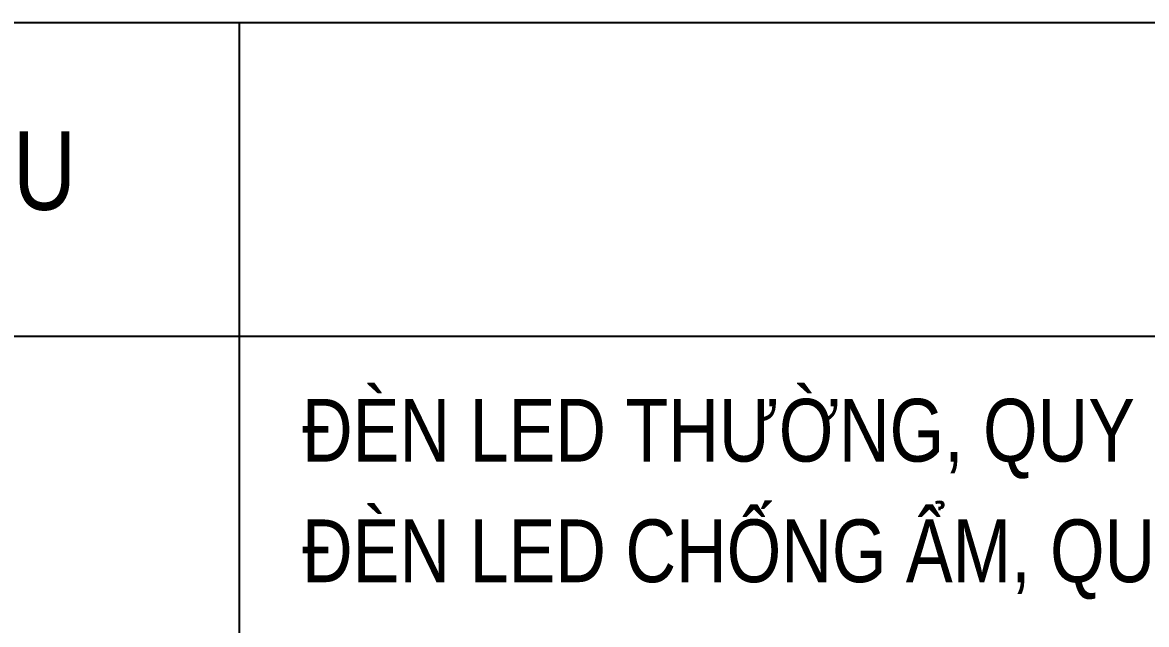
# Model space of a CAD drawing. Header units: millimetres. Extents: x -343543 to 400519, y -115663 to 104219.
# Drawn here: x -238723 to -235140, y -5270 to -3350 of the extents above; entities that cross this region are included whole.
import ezdxf

# ---------------------------------------------------------------- set-up
doc = ezdxf.new("R2010")
doc.units = ezdxf.units.MM
doc.layers.add('A-TEXT', color=255, linetype='Continuous')
doc.styles.add('VTK_Arial', font='arial.ttf', dxfattribs={"width": 0.8})

msp = doc.modelspace()

# ---------------------------------------------------------------- linework, layer by layer
at = {"layer": 'A-TEXT'}
for p, q in [((-242438.6, -3350.4), (-231253.7, -3350.4)), ((-238031.6, -3350.4), (-238031.6, -11699.3)), ((-242438.6, -4350.4), (-231253.7, -4350.4))]:
    msp.add_line(p, q, dxfattribs=at)

# ---------------------------------------------------------------- texts
at = {"layer": 'A-TEXT', "style": 'VTK_Arial'}
for s, insert, char_height, width, attachment_point in [('MÃ HIỆU', (-239133.3, -3850.4), 250, 1803.522, 5), ('ĐÈN LED THƯỜNG, QUY CÁCH XEM BẢNG VLHT', (-237831.6, -4550.4), 200, 6377.914, 1), ('ĐÈN LED CHỐNG ẨM, QUY CÁCH XEM BẢNG VLHT', (-237831.6, -4934.9), 200, 6377.914, 1)]:
    msp.add_mtext(s, dxfattribs=dict(at, insert=insert, char_height=char_height, width=width, attachment_point=attachment_point))

doc.saveas('drawing.dxf')
